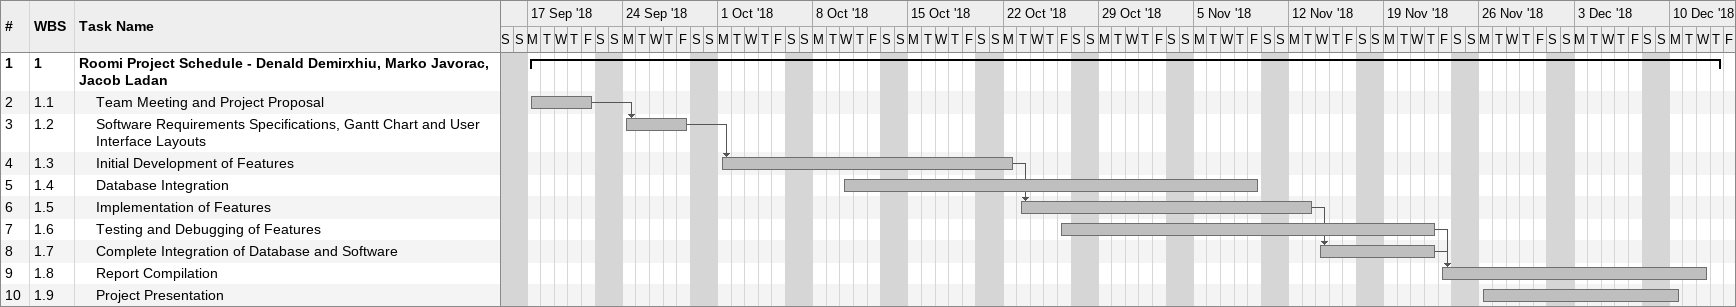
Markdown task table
| ID | WBS | Task | Start | Finish | Predecessors |
|---|---|---|---|---|---|
| 1 | 1 | **Roomi Project Schedule - Denald Demirxhiu, Marko Javorac, Jacob Ladan** | 2018-09-17 | 2018-12-13 |  |
| 2 | 1.1 | Team Meeting and Project Proposal | 2018-09-17 | 2018-09-21 |  |
| 3 | 1.2 | Software Requirements Specifications, Gantt Chart and User Interface Layouts | 2018-09-24 | 2018-09-28 | 2 |
| 4 | 1.3 | Initial Development of Features | 2018-10-01 | 2018-10-22 | 3 |
| 5 | 1.4 | Database Integration | 2018-10-10 | 2018-11-09 |  |
| 6 | 1.5 | Implementation of Features | 2018-10-23 | 2018-11-13 | 4 |
| 7 | 1.6 | Testing and Debugging of Features | 2018-10-26 | 2018-11-22 |  |
| 8 | 1.7 | Complete Integration of Database and Software | 2018-11-14 | 2018-11-22 | 6 |
| 9 | 1.8 | Report Compilation | 2018-11-23 | 2018-12-12 | 7, 8 |
| 10 | 1.9 | Project Presentation | 2018-11-26 | 2018-12-10 |  |
